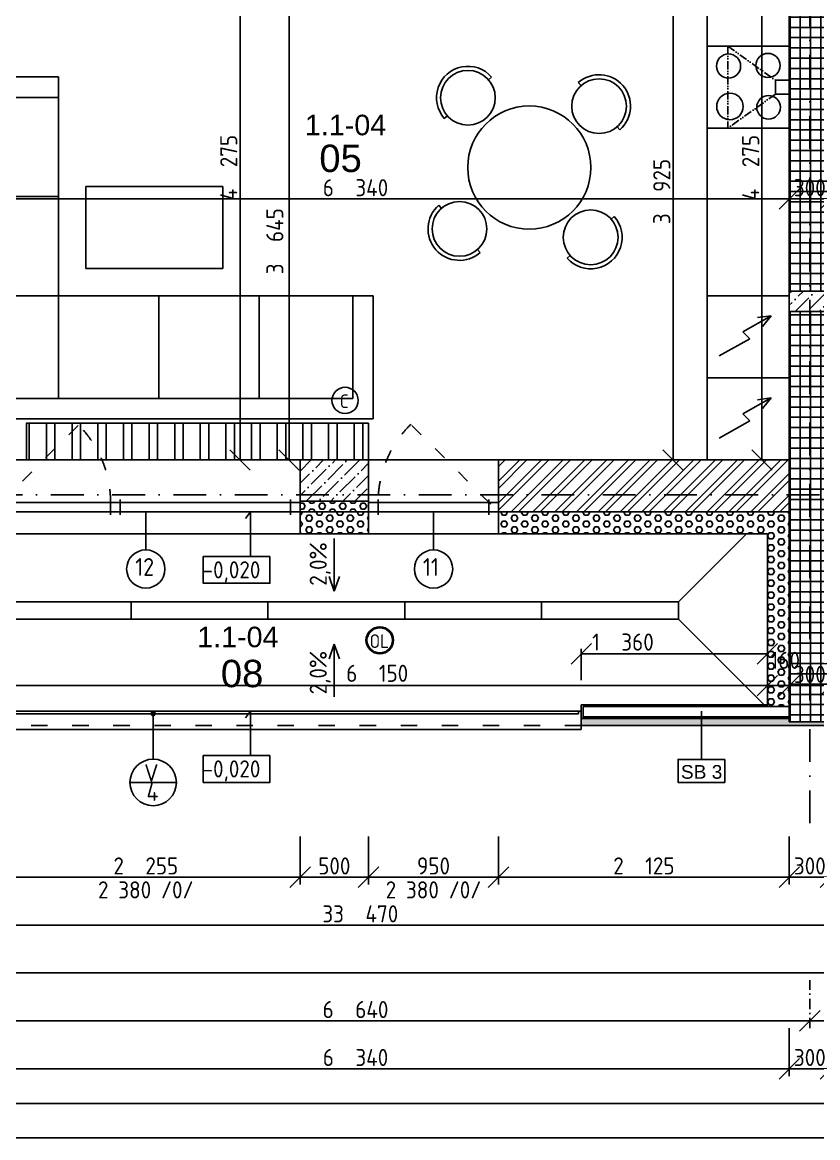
# Model space of a CAD drawing. Extents: x 4511820 to 5180432, y -1526536 to -944957.
# Drawn here: x 5021716 to 5027528, y -1349769 to -1341616 of the extents above; entities that cross this region are included whole.
import ezdxf

# ---------------------------------------------------------------- set-up
doc = ezdxf.new("R2010")
doc.units = 0
doc.header["$MEASUREMENT"] = 0
for name, pattern in [('ACAD_ISO03W100', [30, 12, -18]), ('ACAD_ISO12W100', [22, 12, -3, 0.5, -3, 0.5, -3]), ('BODKOCIARKOVANA_3', [5.6, 3, -1.3, 0, -1.3])]:
    doc.linetypes.add(name, pattern=pattern)
doc.layers.get('0').update_dxf_attribs({"linetype": 'CONTINUOUS'})
doc.layers.get('Defpoints').update_dxf_attribs({"color": 61, "linetype": 'CONTINUOUS'})
for name, color, linetype in [('KÓTY', 4, 'CONTINUOUS'), ('MÚRY', 1, 'CONTINUOUS'), ('OKNÁ', 143, 'CONTINUOUS'), ('osi', 253, 'CONTINUOUS'), ('Plochy', 41, 'CONTINUOUS'), ('POPIS', 7, 'CONTINUOUS'), ('POZEMOK', 7, 'CONTINUOUS'), ('TENKÁ', 7, 'CONTINUOUS'), ('Z-Kúrenie', 101, 'CONTINUOUS'), ('ZARIADENIE', 47, 'CONTINUOUS'), ('ZARIADENIE1', 145, 'CONTINUOUS'), ('ŠRAFY', 82, 'CONTINUOUS')]:
    doc.layers.add(name, color=color, linetype=linetype)
doc.layers.add('zz-kanal-daždová', color=136, linetype='CONTINUOUS', lineweight=40)
doc.styles.add('ARIAL', font='arial.ttf')
doc.styles.add('STYLE1', font='isocp.shx')
doc.dimstyles.new('STANDARD-50', dxfattribs={"dimtxt": 125, "dimasz": 150, "dimexe": 10, "dimexo": 200, "dimgap": 20, "dimtad": 1, "dimdsep": 46, "dimlunit": 6, "dimtxsty": 'STYLE1', "dimblk1": 'OBLIQUE', "dimblk2": 'OBLIQUE', "dimsah": 1, "dimcen": 2.5, "dimse1": 1, "dimse2": 1, "dimadec": 0, "dimazin": 0, "dimtfac": 1, "dimtmove": 1, "dimatfit": 3, "dimldrblk": 'OBLIQUE', "dimfxl": 1, "dimtolj": 1, "dimtzin": 0, "dimarcsym": 0})
pattern_1 = [(0, (0, -175781), (0, 43.3012702), [25, -50]), (120, (0, -175781), (-37.5, -21.6506351), [25, -50]), (60, (25, -175781), (-37.5, 21.6506351), [25, -50])]

# ---------------------------------------------------------------- blocks, each defined once
blk = doc.blocks.new('_OBLIQUE')
at = {"color": 0, "linetype": 'ByBlock'}
blk.add_line((-0.5, -0.5), (0.5, 0.5), dxfattribs=at)
blk = doc.blocks.new('*D22105')
at = {"layer": 'Defpoints', "color": 0}
for p in [(5020831, -1345070.2), (5027471, -1345070.2), (5027471, -1348914.9)]:
    blk.add_point(p, dxfattribs=at)
at = {"layer": 'KÓTY', "color": 0, "lineweight": -2}
blk.add_line((5020831, -1348914.9), (5027471, -1348914.9), dxfattribs=at)
at = {"layer": 'KÓTY', "color": 0, "linetype": 'ByBlock', "lineweight": -2, "xscale": 150, "yscale": 150, "zscale": 150, "rotation": 180}
blk.add_blockref('_OBLIQUE', (5020831, -1348914.9), dxfattribs=at)
at = {"layer": 'KÓTY', "color": 0, "linetype": 'ByBlock', "lineweight": -2, "xscale": 150, "yscale": 150, "zscale": 150}
blk.add_blockref('_OBLIQUE', (5027471, -1348914.9), dxfattribs=at)
at = {"layer": 'KÓTY', "color": 0, "insert": (5024151, -1348832.3), "char_height": 125, "attachment_point": 5, "style": 'STYLE1'}
blk.add_mtext('\\A1;6ﾠ640', dxfattribs=at)
blk = doc.blocks.new('*D22106')
at = {"layer": 'Defpoints', "color": 0}
for p in [(5027471, -1345070.2), (5032106, -1345070.2), (5032106, -1348914.9)]:
    blk.add_point(p, dxfattribs=at)
at = {"layer": 'KÓTY', "color": 0, "lineweight": -2}
blk.add_line((5027471, -1348914.9), (5032106, -1348914.9), dxfattribs=at)
at = {"layer": 'KÓTY', "color": 0, "linetype": 'ByBlock', "lineweight": -2, "xscale": 150, "yscale": 150, "zscale": 150, "rotation": 180}
blk.add_blockref('_OBLIQUE', (5027471, -1348914.9), dxfattribs=at)
at = {"layer": 'KÓTY', "color": 0, "linetype": 'ByBlock', "lineweight": -2, "xscale": 150, "yscale": 150, "zscale": 150}
blk.add_blockref('_OBLIQUE', (5032106, -1348914.9), dxfattribs=at)
at = {"layer": 'KÓTY', "color": 0, "insert": (5029788.5, -1348832.3), "char_height": 125, "attachment_point": 5, "style": 'STYLE1'}
blk.add_mtext('\\A1;4ﾠ635', dxfattribs=at)
blk = doc.blocks.new('*D22121')
at = {"layer": 'Defpoints', "color": 0}
for p in [(5020981, -1344815.2), (5027321, -1344815.2), (5027321, -1349264.9)]:
    blk.add_point(p, dxfattribs=at)
at = {"layer": 'KÓTY', "color": 0, "lineweight": -2}
blk.add_line((5020981, -1349264.9), (5027321, -1349264.9), dxfattribs=at)
at = {"layer": 'KÓTY', "color": 0, "linetype": 'ByBlock', "lineweight": -2, "xscale": 150, "yscale": 150, "zscale": 150, "rotation": 180}
blk.add_blockref('_OBLIQUE', (5020981, -1349264.9), dxfattribs=at)
at = {"layer": 'KÓTY', "color": 0, "linetype": 'ByBlock', "lineweight": -2, "xscale": 150, "yscale": 150, "zscale": 150}
blk.add_blockref('_OBLIQUE', (5027321, -1349264.9), dxfattribs=at)
at = {"layer": 'KÓTY', "color": 0, "insert": (5024151, -1349182.3), "char_height": 125, "attachment_point": 5, "style": 'STYLE1'}
blk.add_mtext('\\A1;6ﾠ340', dxfattribs=at)
blk = doc.blocks.new('*D22122')
at = {"layer": 'Defpoints', "color": 0}
for p in [(5027321, -1344815.2), (5027621, -1344815.2), (5027621, -1349264.9)]:
    blk.add_point(p, dxfattribs=at)
at = {"layer": 'KÓTY', "color": 0, "lineweight": -2}
blk.add_line((5027321, -1349264.9), (5027621, -1349264.9), dxfattribs=at)
at = {"layer": 'KÓTY', "color": 0, "linetype": 'ByBlock', "lineweight": -2, "xscale": 150, "yscale": 150, "zscale": 150, "rotation": 180}
blk.add_blockref('_OBLIQUE', (5027321, -1349264.9), dxfattribs=at)
at = {"layer": 'KÓTY', "color": 0, "linetype": 'ByBlock', "lineweight": -2, "xscale": 150, "yscale": 150, "zscale": 150}
blk.add_blockref('_OBLIQUE', (5027621, -1349264.9), dxfattribs=at)
at = {"layer": 'KÓTY', "color": 0, "insert": (5027471, -1349182.4), "char_height": 125, "attachment_point": 5, "style": 'STYLE1'}
blk.add_mtext('\\A1;300', dxfattribs=at)
blk = doc.blocks.new('*D22127')
at = {"layer": 'Defpoints', "color": 0}
for p in [(5007451, -1345070.2), (5040921, -1345135.2), (5040921, -1348214.9)]:
    blk.add_point(p, dxfattribs=at)
at = {"layer": 'KÓTY', "color": 0, "lineweight": -2}
blk.add_line((5007451, -1348214.9), (5040921, -1348214.9), dxfattribs=at)
at = {"layer": 'KÓTY', "color": 0, "linetype": 'ByBlock', "lineweight": -2, "xscale": 150, "yscale": 150, "zscale": 150, "rotation": 180}
blk.add_blockref('_OBLIQUE', (5007451, -1348214.9), dxfattribs=at)
at = {"layer": 'KÓTY', "color": 0, "linetype": 'ByBlock', "lineweight": -2, "xscale": 150, "yscale": 150, "zscale": 150}
blk.add_blockref('_OBLIQUE', (5040921, -1348214.9), dxfattribs=at)
at = {"layer": 'KÓTY', "color": 0, "insert": (5024186, -1348132.3), "char_height": 125, "attachment_point": 5, "style": 'STYLE1'}
blk.add_mtext('\\A1;33ﾠ470', dxfattribs=at)
blk = doc.blocks.new('*D22128')
at = {"layer": 'Defpoints', "color": 0}
for p in [(4980571, -1342545.2), (5040921, -1342545.2), (5040921, -1348564.9)]:
    blk.add_point(p, dxfattribs=at)
at = {"layer": 'KÓTY', "color": 0, "lineweight": -2}
blk.add_line((4980571, -1348564.9), (5040921, -1348564.9), dxfattribs=at)
at = {"layer": 'KÓTY', "color": 0, "linetype": 'ByBlock', "lineweight": -2, "xscale": 150, "yscale": 150, "zscale": 150, "rotation": 180}
blk.add_blockref('_OBLIQUE', (4980571, -1348564.9), dxfattribs=at)
at = {"layer": 'KÓTY', "color": 0, "linetype": 'ByBlock', "lineweight": -2, "xscale": 150, "yscale": 150, "zscale": 150}
blk.add_blockref('_OBLIQUE', (5040921, -1348564.9), dxfattribs=at)
at = {"layer": 'KÓTY', "color": 0, "insert": (5010746, -1348482.3), "char_height": 125, "attachment_point": 5, "style": 'STYLE1'}
blk.add_mtext('\\A1;60ﾠ350', dxfattribs=at)
blk = doc.blocks.new('*D22141')
at = {"layer": 'Defpoints', "color": 0}
for p in [(5027621, -1343755.2), (5027321, -1346565.2), (5027321, -1347864.9)]:
    blk.add_point(p, dxfattribs=at)
at = {"layer": 'KÓTY', "color": 0, "lineweight": -2}
blk.add_line((5027621, -1347864.9), (5027321, -1347864.9), dxfattribs=at)
at = {"layer": 'KÓTY', "color": 0, "linetype": 'ByBlock', "lineweight": -2, "xscale": 150, "yscale": 150, "zscale": 150, "rotation": 180}
blk.add_blockref('_OBLIQUE', (5027321, -1347864.9), dxfattribs=at)
at = {"layer": 'KÓTY', "color": 0, "linetype": 'ByBlock', "lineweight": -2, "xscale": 150, "yscale": 150, "zscale": 150}
blk.add_blockref('_OBLIQUE', (5027621, -1347864.9), dxfattribs=at)
at = {"layer": 'KÓTY', "color": 0, "insert": (5027471, -1347782.4), "char_height": 125, "attachment_point": 5, "style": 'STYLE1'}
blk.add_mtext('\\A1;300', dxfattribs=at)
blk = doc.blocks.new('*D22142')
at = {"layer": 'Defpoints', "color": 0}
for p in [(5025196, -1345195.2), (5027321, -1346565.2), (5025196, -1347864.9)]:
    blk.add_point(p, dxfattribs=at)
at = {"layer": 'KÓTY', "color": 0, "lineweight": -2}
blk.add_line((5027321, -1347864.9), (5025196, -1347864.9), dxfattribs=at)
at = {"layer": 'KÓTY', "color": 0, "linetype": 'ByBlock', "lineweight": -2, "xscale": 150, "yscale": 150, "zscale": 150, "rotation": 180}
blk.add_blockref('_OBLIQUE', (5025196, -1347864.9), dxfattribs=at)
at = {"layer": 'KÓTY', "color": 0, "linetype": 'ByBlock', "lineweight": -2, "xscale": 150, "yscale": 150, "zscale": 150}
blk.add_blockref('_OBLIQUE', (5027321, -1347864.9), dxfattribs=at)
at = {"layer": 'KÓTY', "color": 0, "insert": (5026258.5, -1347782.3), "char_height": 125, "attachment_point": 5, "style": 'STYLE1'}
blk.add_mtext('\\A1;2ﾠ125', dxfattribs=at)
blk = doc.blocks.new('*D22143')
at = {"layer": 'Defpoints', "color": 0}
for p in [(5024246, -1345195.2), (5025196, -1345195.2), (5024246, -1347864.9)]:
    blk.add_point(p, dxfattribs=at)
at = {"layer": 'KÓTY', "color": 0, "lineweight": -2}
blk.add_line((5025196, -1347864.9), (5024246, -1347864.9), dxfattribs=at)
at = {"layer": 'KÓTY', "color": 0, "linetype": 'ByBlock', "lineweight": -2, "xscale": 150, "yscale": 150, "zscale": 150, "rotation": 180}
blk.add_blockref('_OBLIQUE', (5024246, -1347864.9), dxfattribs=at)
at = {"layer": 'KÓTY', "color": 0, "linetype": 'ByBlock', "lineweight": -2, "xscale": 150, "yscale": 150, "zscale": 150}
blk.add_blockref('_OBLIQUE', (5025196, -1347864.9), dxfattribs=at)
at = {"layer": 'KÓTY', "color": 0, "insert": (5024721, -1347782.4), "char_height": 125, "attachment_point": 5, "style": 'STYLE1'}
blk.add_mtext('\\A1;950', dxfattribs=at)
blk = doc.blocks.new('*D22144')
at = {"layer": 'Defpoints', "color": 0}
for p in [(5023746, -1345195.2), (5024246, -1345195.2), (5023746, -1347864.9)]:
    blk.add_point(p, dxfattribs=at)
at = {"layer": 'KÓTY', "color": 0, "lineweight": -2}
blk.add_line((5024246, -1347864.9), (5023746, -1347864.9), dxfattribs=at)
at = {"layer": 'KÓTY', "color": 0, "linetype": 'ByBlock', "lineweight": -2, "xscale": 150, "yscale": 150, "zscale": 150, "rotation": 180}
blk.add_blockref('_OBLIQUE', (5023746, -1347864.9), dxfattribs=at)
at = {"layer": 'KÓTY', "color": 0, "linetype": 'ByBlock', "lineweight": -2, "xscale": 150, "yscale": 150, "zscale": 150}
blk.add_blockref('_OBLIQUE', (5024246, -1347864.9), dxfattribs=at)
at = {"layer": 'KÓTY', "color": 0, "insert": (5023996, -1347782.4), "char_height": 125, "attachment_point": 5, "style": 'STYLE1'}
blk.add_mtext('\\A1;500', dxfattribs=at)
blk = doc.blocks.new('*D22145')
at = {"layer": 'Defpoints', "color": 0}
for p in [(5021491, -1345195.2), (5023746, -1345195.2), (5021491, -1347864.9)]:
    blk.add_point(p, dxfattribs=at)
at = {"layer": 'KÓTY', "color": 0, "lineweight": -2}
blk.add_line((5023746, -1347864.9), (5021491, -1347864.9), dxfattribs=at)
at = {"layer": 'KÓTY', "color": 0, "linetype": 'ByBlock', "lineweight": -2, "xscale": 150, "yscale": 150, "zscale": 150, "rotation": 180}
blk.add_blockref('_OBLIQUE', (5021491, -1347864.9), dxfattribs=at)
at = {"layer": 'KÓTY', "color": 0, "linetype": 'ByBlock', "lineweight": -2, "xscale": 150, "yscale": 150, "zscale": 150}
blk.add_blockref('_OBLIQUE', (5023746, -1347864.9), dxfattribs=at)
at = {"layer": 'KÓTY', "color": 0, "insert": (5022618.5, -1347782.3), "char_height": 125, "attachment_point": 5, "style": 'STYLE1'}
blk.add_mtext('\\A1;2ﾠ255', dxfattribs=at)
blk = doc.blocks.new('stol kruh')
at = {"layer": 'ZARIADENIE', "ltscale": 0.25}
for p, q in [((4441014, -1342243.9), (4441036.5, -1342224.1)), ((4441690.1, -1342287.3), (4441670.3, -1342264.8)), ((4440690.9, -1342527.6), (4440713.4, -1342507.8)), ((4441974.3, -1342610), (4441954.5, -1342587.5)), ((4440650.1, -1343161.8), (4440670, -1343184.3)), ((4441910.8, -1343263.8), (4441933.3, -1343244)), ((4440934.3, -1343484.5), (4440954.1, -1343507)), ((4441588.1, -1343548), (4441610.6, -1343528.2))]:
    blk.add_line(p, q, dxfattribs=at)
for centre, radius in [((4440863.7, -1342375.8), 200), ((4441822.3, -1342437.4), 200), ((4441312.2, -1342885.9), 450), ((4440802.1, -1343334.4), 200), ((4441760.7, -1343396), 200)]:
    blk.add_circle(centre, radius, dxfattribs=at)
for centre, start, end in [((4440863.7, -1342375.8), 41.28281, 221.28281), ((4441822.3, -1342437.4), 311.3675, 131.3675), ((4440802.1, -1343334.4), 131.3675, 311.3675), ((4441760.7, -1343396), 221.3675, 41.3675)]:
    blk.add_arc(centre, 230, start, end, dxfattribs=at)
blk = doc.blocks.new('sedacka rok 5')
at = {"layer": 'ZARIADENIE', "color": 30, "ltscale": 0.25}
for p, q in [((4452479, -1340180.2), (4452479, -1342480.2)), ((4452479, -1340180.2), (4453379, -1340180.2)), ((4453379, -1343380.2), (4453379, -1340180.2)), ((4452479, -1340330.2), (4453229, -1340330.2)), ((4453229, -1343230.2), (4453229, -1340330.2)), ((4452479, -1341013.5), (4453229, -1341013.5)), ((4452479, -1341746.9), (4453229, -1341746.9)), ((4450879, -1342480.2), (4452479, -1342480.2)), ((4450879, -1343380.2), (4450879, -1342480.2)), ((4451029, -1343230.2), (4451029, -1342480.2)), ((4451754, -1342480.2), (4451754, -1343230.2)), ((4452479, -1342480.2), (4453229, -1342480.2)), ((4452479, -1342480.2), (4452479, -1343230.2)), ((4453229, -1343230.2), (4451029, -1343230.2)), ((4453379, -1343380.2), (4450879, -1343380.2))]:
    blk.add_line(p, q, dxfattribs=at)
blk = doc.blocks.new('konf stol')
at = {"layer": 'ZARIADENIE', "color": 45, "ltscale": 0.25}
for p, q in [((4451679, -1342280.2), (4451679, -1341280.2)), ((4451679, -1341280.2), (4452279, -1341280.2)), ((4452279, -1341280.2), (4452279, -1342280.2)), ((4452279, -1342280.2), (4451679, -1342280.2))]:
    blk.add_line(p, q, dxfattribs=at)
blk = doc.blocks.new('*D22791')
at = {"layer": 'Defpoints', "color": 0}
for p in [(5020981, -1342907.5), (5027321, -1342907.5), (5027321, -1342907.5)]:
    blk.add_point(p, dxfattribs=at)
at = {"layer": 'KÓTY', "color": 0, "lineweight": -2}
blk.add_line((5020981, -1342907.5), (5027321, -1342907.5), dxfattribs=at)
at = {"layer": 'KÓTY', "color": 0, "linetype": 'ByBlock', "lineweight": -2, "xscale": 150, "yscale": 150, "zscale": 150, "rotation": 180}
blk.add_blockref('_OBLIQUE', (5020981, -1342907.5), dxfattribs=at)
at = {"layer": 'KÓTY', "color": 0, "linetype": 'ByBlock', "lineweight": -2, "xscale": 150, "yscale": 150, "zscale": 150}
blk.add_blockref('_OBLIQUE', (5027321, -1342907.5), dxfattribs=at)
at = {"layer": 'KÓTY', "color": 0, "insert": (5024151, -1342825), "char_height": 125, "attachment_point": 5, "style": 'STYLE1'}
blk.add_mtext('\\A1;6ﾠ340', dxfattribs=at)
blk = doc.blocks.new('*D22792')
at = {"layer": 'Defpoints', "color": 0}
for p in [(5027321, -1342907.5), (5027621, -1342907.5), (5027621, -1342907.5)]:
    blk.add_point(p, dxfattribs=at)
at = {"layer": 'KÓTY', "color": 0, "lineweight": -2}
blk.add_line((5027321, -1342907.5), (5027621, -1342907.5), dxfattribs=at)
at = {"layer": 'KÓTY', "color": 0, "linetype": 'ByBlock', "lineweight": -2, "xscale": 150, "yscale": 150, "zscale": 150, "rotation": 180}
blk.add_blockref('_OBLIQUE', (5027321, -1342907.5), dxfattribs=at)
at = {"layer": 'KÓTY', "color": 0, "linetype": 'ByBlock', "lineweight": -2, "xscale": 150, "yscale": 150, "zscale": 150}
blk.add_blockref('_OBLIQUE', (5027621, -1342907.5), dxfattribs=at)
at = {"layer": 'KÓTY', "color": 0, "insert": (5027471, -1342825), "char_height": 125, "attachment_point": 5, "style": 'STYLE1'}
blk.add_mtext('\\A1;300', dxfattribs=at)
blk = doc.blocks.new('*D23079')
at = {"layer": 'Defpoints', "color": 0}
for p in [(5022192, -1340540.2), (5022192, -1344815.2), (5023307, -1344815.2)]:
    blk.add_point(p, dxfattribs=at)
at = {"layer": 'KÓTY', "color": 0, "lineweight": -2}
blk.add_line((5023307, -1340540.2), (5023307, -1344815.2), dxfattribs=at)
at = {"layer": 'KÓTY', "color": 0, "linetype": 'ByBlock', "lineweight": -2, "xscale": 150, "yscale": 150, "zscale": 150}
for p, rotation in [((5023307, -1340540.2), 90), ((5023307, -1344815.2), 270)]:
    blk.add_blockref('_OBLIQUE', p, dxfattribs=dict(at, rotation=rotation))
at = {"layer": 'KÓTY', "color": 0, "insert": (5023224.5, -1342677.7), "char_height": 125, "attachment_point": 5, "rotation": 90, "style": 'STYLE1'}
blk.add_mtext('\\A1;4ﾠ275', dxfattribs=at)
blk = doc.blocks.new('*D23106')
at = {"layer": 'Defpoints', "color": 0}
for p in [(5024331, -1341170.2), (5023665, -1344815.2), (5024246, -1344815.2)]:
    blk.add_point(p, dxfattribs=at)
at = {"layer": 'KÓTY', "color": 0, "lineweight": -2}
blk.add_line((5023665, -1341170.2), (5023665, -1344815.2), dxfattribs=at)
at = {"layer": 'KÓTY', "color": 0, "linetype": 'ByBlock', "lineweight": -2, "xscale": 150, "yscale": 150, "zscale": 150}
for p, rotation in [((5023665, -1341170.2), 90), ((5023665, -1344815.2), 270)]:
    blk.add_blockref('_OBLIQUE', p, dxfattribs=dict(at, rotation=rotation))
at = {"layer": 'KÓTY', "color": 0, "insert": (5023561.5, -1343216), "char_height": 125, "attachment_point": 5, "rotation": 90, "style": 'STYLE1'}
blk.add_mtext('\\A1;3ﾠ645', dxfattribs=at)
blk = doc.blocks.new('*D23126')
at = {"layer": 'Defpoints', "color": 0}
for p in [(5027321, -1340540.2), (5027121.5, -1344815.2), (5027321, -1344815.2)]:
    blk.add_point(p, dxfattribs=at)
at = {"layer": 'KÓTY', "color": 0, "lineweight": -2}
blk.add_line((5027121.5, -1340540.2), (5027121.5, -1344815.2), dxfattribs=at)
at = {"layer": 'KÓTY', "color": 0, "linetype": 'ByBlock', "lineweight": -2, "xscale": 150, "yscale": 150, "zscale": 150}
for p, rotation in [((5027121.5, -1340540.2), 90), ((5027121.5, -1344815.2), 270)]:
    blk.add_blockref('_OBLIQUE', p, dxfattribs=dict(at, rotation=rotation))
at = {"layer": 'KÓTY', "color": 0, "insert": (5027039, -1342677.7), "char_height": 125, "attachment_point": 5, "rotation": 90, "style": 'STYLE1'}
blk.add_mtext('\\A1;4ﾠ275', dxfattribs=at)
blk = doc.blocks.new('*D23362')
at = {"layer": 'Defpoints', "color": 0}
for p in [(5021011, -1346492.6), (5027161, -1346464.5), (5027161, -1346605.2)]:
    blk.add_point(p, dxfattribs=at)
at = {"layer": 'KÓTY', "color": 0, "lineweight": -2}
blk.add_line((5021011, -1346464.5), (5027161, -1346464.5), dxfattribs=at)
at = {"layer": 'KÓTY', "color": 0, "linetype": 'ByBlock', "lineweight": -2, "xscale": 150, "yscale": 150, "zscale": 150, "rotation": 180}
blk.add_blockref('_OBLIQUE', (5021011, -1346464.5), dxfattribs=at)
at = {"layer": 'KÓTY', "color": 0, "linetype": 'ByBlock', "lineweight": -2, "xscale": 150, "yscale": 150, "zscale": 150}
blk.add_blockref('_OBLIQUE', (5027161, -1346464.5), dxfattribs=at)
at = {"layer": 'KÓTY', "color": 0, "insert": (5024309.5, -1346374.5), "char_height": 125, "attachment_point": 5, "style": 'STYLE1'}
blk.add_mtext('\\A1;6ﾠ150', dxfattribs=at)
blk = doc.blocks.new('*D23363')
at = {"layer": 'Defpoints', "color": 0}
for p in [(5027321, -1346464.5), (5027161, -1346605.2), (5027321, -1346730.2)]:
    blk.add_point(p, dxfattribs=at)
at = {"layer": 'KÓTY', "color": 0, "lineweight": -2}
blk.add_line((5027161, -1346464.5), (5027321, -1346464.5), dxfattribs=at)
at = {"layer": 'KÓTY', "color": 0, "linetype": 'ByBlock', "lineweight": -2, "xscale": 150, "yscale": 150, "zscale": 150, "rotation": 180}
blk.add_blockref('_OBLIQUE', (5027161, -1346464.5), dxfattribs=at)
at = {"layer": 'KÓTY', "color": 0, "linetype": 'ByBlock', "lineweight": -2, "xscale": 150, "yscale": 150, "zscale": 150}
blk.add_blockref('_OBLIQUE', (5027321, -1346464.5), dxfattribs=at)
at = {"layer": 'KÓTY', "color": 0, "insert": (5027291.8, -1346279.5), "char_height": 125, "attachment_point": 5, "style": 'STYLE1'}
blk.add_mtext('\\A1;160', dxfattribs=at)
blk = doc.blocks.new('*D23364')
at = {"layer": 'Defpoints', "color": 0}
for p in [(5027621, -1346464.5), (5027621, -1346565.2), (5027321, -1346730.2)]:
    blk.add_point(p, dxfattribs=at)
at = {"layer": 'KÓTY', "color": 0, "lineweight": -2}
blk.add_line((5027321, -1346464.5), (5027621, -1346464.5), dxfattribs=at)
at = {"layer": 'KÓTY', "color": 0, "linetype": 'ByBlock', "lineweight": -2, "xscale": 150, "yscale": 150, "zscale": 150, "rotation": 180}
blk.add_blockref('_OBLIQUE', (5027321, -1346464.5), dxfattribs=at)
at = {"layer": 'KÓTY', "color": 0, "linetype": 'ByBlock', "lineweight": -2, "xscale": 150, "yscale": 150, "zscale": 150}
blk.add_blockref('_OBLIQUE', (5027621, -1346464.5), dxfattribs=at)
at = {"layer": 'KÓTY', "color": 0, "insert": (5027471, -1346382), "char_height": 125, "attachment_point": 5, "style": 'STYLE1'}
blk.add_mtext('\\A1;300', dxfattribs=at)
blk = doc.blocks.new('*D24086')
at = {"layer": 'Defpoints', "color": 0}
for p in [(5026971, -1340890.2), (5026471.5, -1344815.2), (5026971, -1344815.2)]:
    blk.add_point(p, dxfattribs=at)
at = {"layer": 'KÓTY', "color": 0, "lineweight": -2}
blk.add_line((5026471.5, -1340890.2), (5026471.5, -1344815.2), dxfattribs=at)
at = {"layer": 'KÓTY', "color": 0, "linetype": 'ByBlock', "lineweight": -2, "xscale": 150, "yscale": 150, "zscale": 150}
for p, rotation in [((5026471.5, -1340890.2), 90), ((5026471.5, -1344815.2), 270)]:
    blk.add_blockref('_OBLIQUE', p, dxfattribs=dict(at, rotation=rotation))
at = {"layer": 'KÓTY', "color": 0, "insert": (5026389, -1342852.7), "char_height": 125, "attachment_point": 5, "rotation": 90, "style": 'STYLE1'}
blk.add_mtext('\\A1;3ﾠ925', dxfattribs=at)
blk = doc.blocks.new('*D48050')
at = {"layer": 'Defpoints', "color": 0}
for p in [(5027161, -1346231.5), (5025801, -1346605.2), (5027161, -1346605.2)]:
    blk.add_point(p, dxfattribs=at)
at = {"layer": 'KÓTY', "color": 0, "lineweight": -2}
blk.add_line((5025801, -1346231.5), (5027161, -1346231.5), dxfattribs=at)
at = {"layer": 'KÓTY', "color": 0, "linetype": 'ByBlock', "lineweight": -2, "xscale": 150, "yscale": 150, "zscale": 150, "rotation": 180}
blk.add_blockref('_OBLIQUE', (5025801, -1346231.5), dxfattribs=at)
at = {"layer": 'KÓTY', "color": 0, "linetype": 'ByBlock', "lineweight": -2, "xscale": 150, "yscale": 150, "zscale": 150}
blk.add_blockref('_OBLIQUE', (5027161, -1346231.5), dxfattribs=at)
at = {"layer": 'KÓTY', "color": 0, "insert": (5026105.5, -1346146), "char_height": 125, "attachment_point": 5, "style": 'STYLE1'}
blk.add_mtext('\\A1;1ﾠ360', dxfattribs=at)

msp = doc.modelspace()

# ---------------------------------------------------------------- hatches: boundary and pattern name
at = {"layer": 'TENKÁ'}
h = msp.add_hatch(color=256, dxfattribs=at)
h.dxf.hatch_style = 1
h.paths.add_polyline_path([(5022672.5, -1346685.191, 2.41421356), (5022657.5, -1346670.191, 0.41421356)])
at = {"layer": 'Z-Kúrenie', "linetype": 'Continuous'}
h = msp.add_hatch(dxfattribs=at)
h.set_pattern_fill('ANSI32', color=256, scale=500, angle=225)
h.set_pattern_definition([(270, (3869391.8, -6420042.1), (187.5, -3e-14), []), (270, (3869329.3, -6420104.6), (187.5, -3e-14), [])])
h.paths.add_polyline_path([(5024246, -1344546.191), (5021746, -1344546.191), (5021746, -1344815.191), (5024246, -1344815.191)])
at = {"layer": 'ŠRAFY', "ltscale": 0.25}
h = msp.add_hatch(dxfattribs=at)
h.set_pattern_fill('ANSI37', color=256, scale=600, angle=45)
h.set_pattern_definition([(90, (-3307273.674, 493071.734), (-75, 1e-14), []), (180, (-3307273.674, 493071.734), (-1e-14, -75), [])])
h.paths.add_polyline_path([(5027621, -1343580.191), (5027621, -1340195.191), (5027621, -1340080.191), (5027321, -1340080.191), (5027321, -1340375.191), (5027321, -1340425.191), (5027321, -1340540.191), (5027321, -1341790.191), (5027321, -1342040.191), (5027321, -1342140.191), (5027321, -1342390.191), (5027321, -1343580.191)])
at = {"layer": 'ŠRAFY'}
h = msp.add_hatch(dxfattribs=at)
h.set_pattern_fill('ANSI36', color=256, scale=500, angle=360)
h.set_pattern_definition([(45, (524430.31, 125914.67), (33.1456304, 121.533978), [156.25, -31.25, 0, -31.25])])
h.paths.add_polyline_path([(5028181, -1343580.191), (5027621, -1343580.191), (5027321, -1343580.191), (5027321, -1343730.191), (5028181, -1343730.191)])
h = msp.add_hatch(dxfattribs=at)
h.set_pattern_fill('HEX', color=256, scale=200)
h.set_pattern_definition([(0, (0, -175790.605), (0, 43.3012702), [25, -50]), (120, (0, -175790.605), (-37.5, -21.6506351), [25, -50]), (60, (25, -175790.605), (-37.5, 21.6506351), [25, -50])])
h.paths.add_polyline_path([(5027781, -1345420.191), (5027781, -1345385.191), (5027781, -1345355.191), (5027781, -1343970.191), (5028181, -1343970.191), (5028181, -1343730.191), (5027621, -1343730.191), (5027621, -1346730.191), (5027321, -1346730.191), (5027321, -1346705.191), (5027088.5, -1346705.191), (5025851, -1346705.191), (5025813.5, -1346705.191), (5025801, -1346705.191), (5025801, -1346755.191), (5027101, -1346755.191), (5027781, -1346755.191), (5027781, -1345470.191)])
h.paths.add_polyline_path([(5027160.451, -1346154.5), (5027423.049, -1346154.5), (5027423.049, -1346404.5), (5027160.451, -1346404.5)], flags=24)
h.paths.add_polyline_path([(5027620.451, -1346154.5), (5027883.049, -1346154.5), (5027883.049, -1346404.5), (5027620.451, -1346404.5)], flags=24)
at = {"layer": 'ŠRAFY', "ltscale": 0.25}
h = msp.add_hatch(dxfattribs=at)
h.set_pattern_fill('ANSI37', color=256, scale=600, angle=45)
h.set_pattern_definition([(90, (-3307273.674, 493071.734), (-75, 1e-14), []), (180, (-3307273.674, 493071.734), (-1e-14, -75), [])])
h.paths.add_polyline_path([(5027321, -1343730.191), (5027321, -1344215.191), (5027321, -1344815.191), (5027321, -1345195.191), (5027321, -1346565.191), (5027321, -1346617.691), (5027321, -1346692.691), (5027321, -1346705.191), (5027321, -1346730.191), (5027621, -1346730.191), (5027621, -1343730.191)])
h = msp.add_hatch(dxfattribs=at)
h.set_pattern_fill('ANSI36', color=256, scale=500)
h.set_pattern_definition([(45, (488256.18, -205413.17), (33.1456304, 121.533978), [156.25, -31.25, 0, -31.25])])
h.paths.add_polyline_path([(5023996, -1344815.191), (5023746, -1344815.191), (5023746, -1345115.191), (5024246, -1345115.191), (5024246, -1344815.191)])
at = {"layer": 'ŠRAFY'}
h = msp.add_hatch(dxfattribs=at)
h.set_pattern_fill('ANSI32', color=256, scale=300)
h.paths.add_polyline_path([(5027321, -1345195.191), (5027321, -1344815.191), (5025196, -1344815.191), (5025196, -1345195.191)])
h = msp.add_hatch(dxfattribs=at)
h.set_pattern_fill('HEX', color=256, scale=200)
h.set_pattern_definition([(0, (16295, -175781), (0, 43.3012702), [25, -50]), (120, (16295, -175781), (-37.5, -21.6506351), [25, -50]), (60, (16320, -175781), (-37.5, 21.6506351), [25, -50])])
h.paths.add_polyline_path([(5024246, -1345115.191), (5023746, -1345115.191), (5023746, -1345195.191), (5023821, -1345195.191), (5024246, -1345195.191)])
h = msp.add_hatch(dxfattribs=at)
h.set_pattern_fill('HEX', color=256, scale=200)
h.set_pattern_definition(pattern_1)
h.paths.add_polyline_path([(5024246, -1345195.191), (5023746, -1345195.191), (5023746, -1345355.191), (5024246, -1345355.191)])
h = msp.add_hatch(dxfattribs=at)
h.set_pattern_fill('HEX', color=256, scale=200)
h.set_pattern_definition(pattern_1)
h.paths.add_polyline_path([(5027321, -1345195.191), (5025196, -1345195.191), (5025196, -1345355.191), (5027161, -1345355.191), (5027161, -1345740.191), (5027161, -1346090.191), (5027161, -1346617.691), (5027321, -1346617.691), (5027321, -1346565.191)])

# ---------------------------------------------------------------- linework, layer by layer
at = {"layer": 'KÓTY', "ltscale": 25}
for p, q in [((5025801, -1346425.5), (5025801, -1346194.5)), ((5023746, -1347918.286), (5023746, -1347568.286)), ((5024246, -1347918.286), (5024246, -1347568.286)), ((5025196, -1347918.286), (5025196, -1347568.286)), ((5027321, -1347918.286), (5027321, -1347568.286)), ((5027321, -1349318.286), (5027321, -1348968.286))]:
    msp.add_line(p, q, dxfattribs=at)
at = {"layer": 'KÓTY', "linetype": 'BODKOCIARKOVANA_3', "ltscale": 25}
msp.add_line((5027471, -1348968.286), (5027471, -1348618.286), dxfattribs=at)
at = {"layer": 'MÚRY'}
for p, q in [((5027321, -1340890.191), (5027321, -1344815.191)), ((5023746, -1344815.191), (5024246, -1344815.191)), ((5023746, -1345355.191), (5023746, -1344815.191)), ((5024246, -1344815.191), (5024246, -1345355.191)), ((5025196, -1344815.191), (5027321, -1344815.191)), ((5025196, -1345355.191), (5025196, -1344815.191)), ((5023746, -1345355.191), (5024246, -1345355.191)), ((5025196, -1345355.191), (5027161, -1345355.191)), ((5027161, -1345355.191), (5027161, -1346605.191)), ((5025801, -1346755.191), (5025801, -1346605.191)), ((5027161, -1346605.191), (5025801, -1346605.191)), ((5025801, -1346755.191), (5027781, -1346755.191)), ((5025801, -1346755.191), (5027101, -1346755.191))]:
    msp.add_line(p, q, dxfattribs=at)
at = {"layer": 'OKNÁ', "linetype": 'ACAD_ISO03W100', "ltscale": 8}
for p, q in [((5021546.858, -1345139.334), (5022126.685, -1344559.506)), ((5025140.142, -1345139.334), (5024555.337, -1344554.528))]:
    msp.add_line(p, q, dxfattribs=at)
at = {"layer": 'OKNÁ', "ltscale": 0.25}
for p, q in [((5022361, -1345105.191), (5022361, -1345215.191)), ((5022431, -1345105.191), (5022431, -1345215.191)), ((5023676, -1345105.191), (5023676, -1345215.191)), ((5024316, -1345105.191), (5024316, -1345215.191)), ((5025126, -1345105.191), (5025126, -1345215.191)), ((5023746, -1345125.191), (5021491, -1345125.191)), ((5024246, -1345125.191), (5025196, -1345125.191)), ((5023746, -1345195.191), (5021491, -1345195.191)), ((5022618.5, -1345472.045), (5022618.5, -1345195.191)), ((5024246, -1345195.191), (5025196, -1345195.191)), ((5024721, -1345472.045), (5024721, -1345195.191))]:
    msp.add_line(p, q, dxfattribs=at)
at = {"layer": 'OKNÁ'}
for p, q in [((5025781, -1346650.191), (5021031, -1346650.191)), ((5025781, -1346670.191), (5025781, -1346650.191)), ((5025781, -1346670.191), (5021031, -1346670.191))]:
    msp.add_line(p, q, dxfattribs=at)
at = {"layer": 'OKNÁ', "ltscale": 0.25}
for centre in [(5022618.5, -1345612.045), (5024721, -1345612.045)]:
    msp.add_circle(centre, 140, dxfattribs=at)
at = {"layer": 'OKNÁ', "linetype": 'ACAD_ISO03W100', "ltscale": 8}
for centre, start, end in [((5021561, -1345125.191), 0, 45), ((5025116, -1345125.191), 134.4935655, 180)]:
    msp.add_arc(centre, 800, start, end, dxfattribs=at)
at = {"layer": 'osi', "linetype": 'BODKOCIARKOVANA_3', "ltscale": 80}
for p, q in [((5027471, -1310038), (5027471, -1347555.191)), ((5041881, -1345070.191), (4978211, -1345070.191))]:
    msp.add_line(p, q, dxfattribs=at)
at = {"layer": 'Plochy'}
for points in [[(5020981, -1340540.191), (5024331, -1340540.191), (5024331, -1341170.191), (5024671, -1341170.191), (5024671, -1340540.191), (5026971, -1340540.191), (5026971, -1340890.191), (5027321, -1340890.191), (5027321, -1344815.191), (5020981, -1344815.191)], [(5021011, -1346650.191), (5021011, -1345355.191), (5027161, -1345355.191), (5027161, -1346605.191), (5025801, -1346605.191), (5025801, -1346650.191)]]:
    msp.add_lwpolyline(points, close=True, dxfattribs=at)
at = {"layer": 'POZEMOK'}
for p, q in [((5026511, -1345852.691), (5027008.5, -1345355.191)), ((5021511, -1345852.691), (5026511, -1345852.691)), ((5022511, -1345852.691), (5022511, -1345977.691)), ((5023511, -1345852.691), (5023511, -1345977.691)), ((5024511, -1345852.691), (5024511, -1345977.691)), ((5025511, -1345852.691), (5025511, -1345977.691)), ((5026511, -1345852.691), (5026511, -1345977.691)), ((5021511, -1345977.691), (5026511, -1345977.691)), ((5026511, -1345977.691), (5027138.5, -1346605.191))]:
    msp.add_line(p, q, dxfattribs=at)
at = {"layer": 'TENKÁ'}
for p, q in [((5027621, -1343580.191), (5027321, -1343580.191)), ((5027321, -1343730.191), (5028181, -1343730.191)), ((5027321, -1344815.191), (5027321, -1345195.191)), ((5024246, -1345115.191), (5023746, -1345115.191)), ((5023346.948, -1345244), (5023384.303, -1345195.191)), ((5023384.303, -1345520.931), (5023384.303, -1345195.191)), ((5023746, -1345195.191), (5024246, -1345195.191)), ((5025196, -1345195.191), (5027321, -1345195.191)), ((5027321, -1345195.191), (5027321, -1346730.191)), ((5023995.809, -1345387.941), (5023995.809, -1345773.941)), ((5023958.209, -1345666.741), (5023995.809, -1345773.941)), ((5024033.409, -1345666.741), (5023995.809, -1345773.941)), ((5023958.209, -1346268.141), (5023995.809, -1346160.941)), ((5023995.809, -1346546.941), (5023995.809, -1346160.941)), ((5024033.409, -1346268.141), (5023995.809, -1346160.941)), ((5023346.948, -1346699), (5023384.303, -1346650.191)), ((5023384.303, -1346975.931), (5023384.303, -1346650.191)), ((5027321, -1346617.691), (5025813.5, -1346617.691)), ((5025813.5, -1346617.691), (5025813.5, -1346705.191)), ((5026678.75, -1347003.633), (5026678.75, -1346651.133)), ((5027161, -1346605.191), (5027161, -1346617.691)), ((5025813.5, -1346705.191), (5025801, -1346705.191)), ((5027321, -1346692.691), (5025813.5, -1346692.691)), ((5027088.5, -1346705.191), (5025813.5, -1346705.191)), ((5025851, -1346705.191), (5027321, -1346705.191)), ((5027321, -1346730.191), (5027621, -1346730.191)), ((5025801, -1346785.191), (5008076, -1346785.191)), ((5025801, -1346755.191), (5025801, -1346785.191)), ((5025801, -1346755.191), (5025801, -1346785.191))]:
    msp.add_line(p, q, dxfattribs=at)
at = {"layer": 'TENKÁ', "linetype": 'ACAD_ISO12W100', "ltscale": 10}
for p, q in [((5021491, -1344815.191), (5023746, -1344815.191)), ((5025196, -1344815.191), (5024246, -1344815.191)), ((5021491, -1345355.191), (5023746, -1345355.191)), ((5025196, -1345355.191), (5024246, -1345355.191))]:
    msp.add_line(p, q, dxfattribs=at)
at = {"layer": 'TENKÁ', "ltscale": 0.25}
for p, q in [((5022672.5, -1346670.191), (5022672.5, -1347002.094)), ((5022842.5, -1347172.094), (5022502.5, -1347172.094))]:
    msp.add_line(p, q, dxfattribs=at)
at = {"layer": 'TENKÁ', "linetype": 'ACAD_ISO03W100', "ltscale": 10}
msp.add_line((5025801, -1346755.191), (5008076, -1346755.191), dxfattribs=at)
at = {"layer": 'TENKÁ', "color": 7}
for p, q in [((5064787, -1349518.744), (4975996, -1349518.744)), ((5065037, -1349768.744), (4975746, -1349768.744))]:
    msp.add_line(p, q, dxfattribs=at)
at = {"layer": 'TENKÁ'}
for points in [[(5023525.611, -1345520.931), (5023037.996, -1345520.931), (5023037.996, -1345716.33), (5023525.611, -1345716.33)], [(5023525.611, -1346975.931), (5023037.996, -1346975.931), (5023037.996, -1347171.33), (5023525.611, -1347171.33)], [(5026849.5, -1347003.633), (5026508, -1347003.633), (5026508, -1347171.633), (5026849.5, -1347171.633)]]:
    msp.add_lwpolyline(points, close=True, dxfattribs=at)
msp.add_circle((5022672.5, -1346670.191), 15, dxfattribs=at)
at = {"layer": 'TENKÁ', "ltscale": 0.25}
msp.add_circle((5022672.5, -1347172.094), 170, dxfattribs=at)
at = {"layer": 'Z-Kúrenie', "linetype": 'Continuous'}
msp.add_lwpolyline([(5024246, -1344546.191), (5021746, -1344546.191), (5021746, -1344815.191), (5024246, -1344815.191)], close=True, dxfattribs=at)
msp.add_circle((5024074.95, -1344379.956), 96, dxfattribs=at)
at = {"layer": 'ZARIADENIE1', "color": 8, "ltscale": 0.25}
for p, q in [((5026721, -1341140.191), (5026721, -1344815.191)), ((5027321, -1341790.191), (5026721, -1341790.191)), ((5027321, -1341790.191), (5026721, -1341790.191)), ((5027221, -1342040.191), (5027221, -1342140.191)), ((5027321, -1342040.191), (5027221, -1342040.191)), ((5027321, -1342140.191), (5027221, -1342140.191)), ((5027321, -1342390.191), (5026721, -1342390.191)), ((5027321, -1342390.191), (5026721, -1342390.191)), ((5027321, -1343615.191), (5026721, -1343615.191)), ((5027321, -1344215.191), (5026721, -1344215.191))]:
    msp.add_line(p, q, dxfattribs=at)
at = {"layer": 'ZARIADENIE1', "color": 8, "linetype": 'ACAD_ISO12W100', "ltscale": 5}
for p, q in [((5026871, -1341790.191), (5027221, -1342040.191)), ((5026871, -1341790.191), (5026871, -1342390.191)), ((5027221, -1342140.191), (5026871, -1342390.191))]:
    msp.add_line(p, q, dxfattribs=at)
at = {"layer": 'ZARIADENIE1', "color": 8}
for p, q in [((5026980.943, -1343877.284), (5027188.918, -1343761.567)), ((5027089.661, -1343774.452), (5027188.918, -1343761.567)), ((5027125.64, -1343839.116), (5027188.918, -1343761.567)), ((5026980.943, -1343877.284), (5027033.814, -1343929.116)), ((5026807.488, -1344055.043), (5027033.814, -1343929.116)), ((5026980.943, -1344477.284), (5027188.918, -1344361.567)), ((5027089.661, -1344374.452), (5027188.918, -1344361.567)), ((5027125.64, -1344439.116), (5027188.918, -1344361.567)), ((5026807.488, -1344655.043), (5027033.814, -1344529.116)), ((5026980.943, -1344477.284), (5027033.814, -1344529.116))]:
    msp.add_line(p, q, dxfattribs=at)
at = {"layer": 'ZARIADENIE1', "color": 8, "ltscale": 0.25}
for centre, radius in [((5026876.924, -1341936.035), 88.387), ((5027165.235, -1341931.64), 88.387), ((5026887.446, -1342230.994), 96.805), ((5027169.443, -1342237.315), 86.283)]:
    msp.add_circle(centre, radius, dxfattribs=at)
at = {"layer": 'zz-kanal-daždová'}
msp.add_circle((5024328.361, -1346133.201), 96, dxfattribs=at)

# ---------------------------------------------------------------- block references
at = {"layer": 'ZARIADENIE'}
msp.add_blockref('stol kruh', (584108.78, 208.206), dxfattribs=at)
for name, p, rotation in [('sedacka rok 5', (6364461.191, 3108863.809), 270), ('konf stol', (3680900.809, -5795094.191), 90)]:
    msp.add_blockref(name, p, dxfattribs=dict(at, rotation=rotation))

# ---------------------------------------------------------------- texts
at = {"layer": 'KÓTY', "char_height": 125, "attachment_point": 5, "style": 'STYLE1'}
for insert in [(5022618.5, -1347957.34), (5024721, -1347957.34)]:
    msp.add_mtext('\\A1;2 380 /0/', dxfattribs=dict(at, insert=insert))
at = {"layer": 'POPIS', "lineweight": 40, "ltscale": 0.25, "style": 'ARIAL'}
for s, height, p in [('1.1-04', 150, (5023781.269, -1342441.77)), ('05', 200, (5023886.311, -1342710.27)), ('1.1-04', 150, (5022994.269, -1346183.77)), ('08', 200, (5023166.811, -1346475.77))]:
    msp.add_text(s, height=height, dxfattribs=at).set_placement(p)
at = {"layer": 'TENKÁ', "ltscale": 0.25, "style": 'STYLE1'}
for p in [(5023941.098, -1345734.11), (5023941.098, -1346528.11)]:
    msp.add_text('2,0%', height=125, rotation=90, dxfattribs=at).set_placement(p)
at = {"layer": 'TENKÁ', "style": 'STYLE1'}
for s, p in [('12', (5022540.97, -1345662.045)), ('11', (5024643.47, -1345662.045)), ('V', (5022606.47, -1347168.594)), ('4', (5022622.97, -1347307.231))]:
    msp.add_text(s, height=130, dxfattribs=at).set_placement(p)
at = {"layer": 'TENKÁ', "ltscale": 0.25, "style": 'STYLE1'}
for p in [(5023033.558, -1345680.749), (5023033.558, -1347135.749)]:
    msp.add_text('-0,020', height=125, dxfattribs=at).set_placement(p)
at = {"layer": 'TENKÁ', "linetype": 'Continuous', "lineweight": 20, "style": 'ARIAL'}
msp.add_text('SB 3', height=100, dxfattribs=at).set_placement((5026528.911, -1347144.962))
at = {"layer": 'Z-Kúrenie', "linetype": 'Continuous', "style": 'STYLE1'}
msp.add_text('C', height=100, dxfattribs=at).set_placement((5024036.322, -1344436.155))
at = {"layer": 'zz-kanal-daždová', "style": 'STYLE1'}
msp.add_text('OL', height=100, dxfattribs=at).set_placement((5024253.733, -1346189.4))

# ---------------------------------------------------------------- dimensions: what is measured, and where the dimension line sits
at = {"layer": 'KÓTY'}
for base, p1, p2, picture, middle in [((5023307, -1344815.191), (5022192, -1340540.191), (5022192, -1344815.191), '*D23079', (5023224.457, -1342677.691)), ((5027121.5, -1344815.191), (5027321, -1340540.191), (5027321, -1344815.191), '*D23126', (5027038.957, -1342677.691))]:
    dim = msp.add_linear_dim(base=base, p1=p1, p2=p2, angle=90, dimstyle='STANDARD-50', dxfattribs=at)
    dim.commit()
    dim.dimension.update_dxf_attribs({"geometry": picture, "text_midpoint": middle})
dim = msp.add_linear_dim(base=(5026471.5, -1344815.191), p1=(5026971, -1340890.191), p2=(5026971, -1344815.191), angle=90, dimstyle='STANDARD-50', override={"dimtxsty": 'STYLE1', "dimldrblk": 'OBLIQUE'}, dxfattribs=at)
dim.commit()
dim.dimension.update_dxf_attribs({"geometry": '*D24086', "text_midpoint": (5026388.957, -1342852.691)})
dim = msp.add_linear_dim(base=(5023665, -1344815.191), p1=(5024331, -1341170.191), p2=(5024246, -1344815.191), angle=90, dimstyle='STANDARD-50', dxfattribs=at)
dim.commit()
dim.dimension.update_dxf_attribs({"geometry": '*D23106', "text_midpoint": (5023644, -1343216), "dimtype": 160})
for base, p1, p2, picture, middle in [((5040921, -1348564.883), (4980571, -1342545.191), (5040921, -1342545.191), '*D22128', (5010746, -1348482.34)), ((5027321, -1342907.5), (5020981, -1342907.5), (5027321, -1342907.5), '*D22791', (5024151, -1342824.957)), ((5027621, -1342907.5), (5027321, -1342907.5), (5027621, -1342907.5), '*D22792', (5027471, -1342825)), ((5027321, -1347864.883), (5027621, -1343755.191), (5027321, -1346565.191), '*D22141', (5027471, -1347782.383)), ((5027321, -1349264.883), (5020981, -1344815.191), (5027321, -1344815.191), '*D22121', (5024151, -1349182.34)), ((5027621, -1349264.883), (5027321, -1344815.191), (5027621, -1344815.191), '*D22122', (5027471, -1349182.383)), ((5040921, -1348214.883), (5007451, -1345070.191), (5040921, -1345135.191), '*D22127', (5024186, -1348132.34)), ((5027471, -1348914.883), (5020831, -1345070.191), (5027471, -1345070.191), '*D22105', (5024151, -1348832.34)), ((5032106, -1348914.883), (5027471, -1345070.191), (5032106, -1345070.191), '*D22106', (5029788.5, -1348832.34)), ((5021491, -1347864.883), (5023746, -1345195.191), (5021491, -1345195.191), '*D22145', (5022618.5, -1347782.34)), ((5023746, -1347864.883), (5024246, -1345195.191), (5023746, -1345195.191), '*D22144', (5023996, -1347782.383)), ((5024246, -1347864.883), (5025196, -1345195.191), (5024246, -1345195.191), '*D22143', (5024721, -1347782.383)), ((5025196, -1347864.883), (5027321, -1346565.191), (5025196, -1345195.191), '*D22142', (5026258.5, -1347782.34)), ((5027321, -1346464.5), (5027161, -1346605.191), (5027321, -1346730.191), '*D23363', (5027291.75, -1346279.5)), ((5027621, -1346464.5), (5027321, -1346730.191), (5027621, -1346565.191), '*D23364', (5027471, -1346382))]:
    dim = msp.add_linear_dim(base=base, p1=p1, p2=p2, dimstyle='STANDARD-50', dxfattribs=at)
    dim.commit()
    dim.dimension.update_dxf_attribs({"geometry": picture, "text_midpoint": middle})
dim = msp.add_linear_dim(base=(5027161, -1346231.5), p1=(5025801, -1346605.191), p2=(5027161, -1346605.191), dimstyle='STANDARD-50', override={"dimtxsty": 'STYLE1', "dimldrblk": 'OBLIQUE'}, dxfattribs=at)
dim.commit()
dim.dimension.update_dxf_attribs({"geometry": '*D48050', "text_midpoint": (5026105.5, -1346228.5), "dimtype": 160})
dim = msp.add_linear_dim(base=(5027161, -1346464.5), p1=(5021011, -1346492.572), p2=(5027161, -1346605.191), dimstyle='STANDARD-50', dxfattribs=at)
dim.commit()
dim.dimension.update_dxf_attribs({"geometry": '*D23362', "text_midpoint": (5024309.5, -1346457), "dimtype": 160})

doc.saveas('drawing.dxf')
